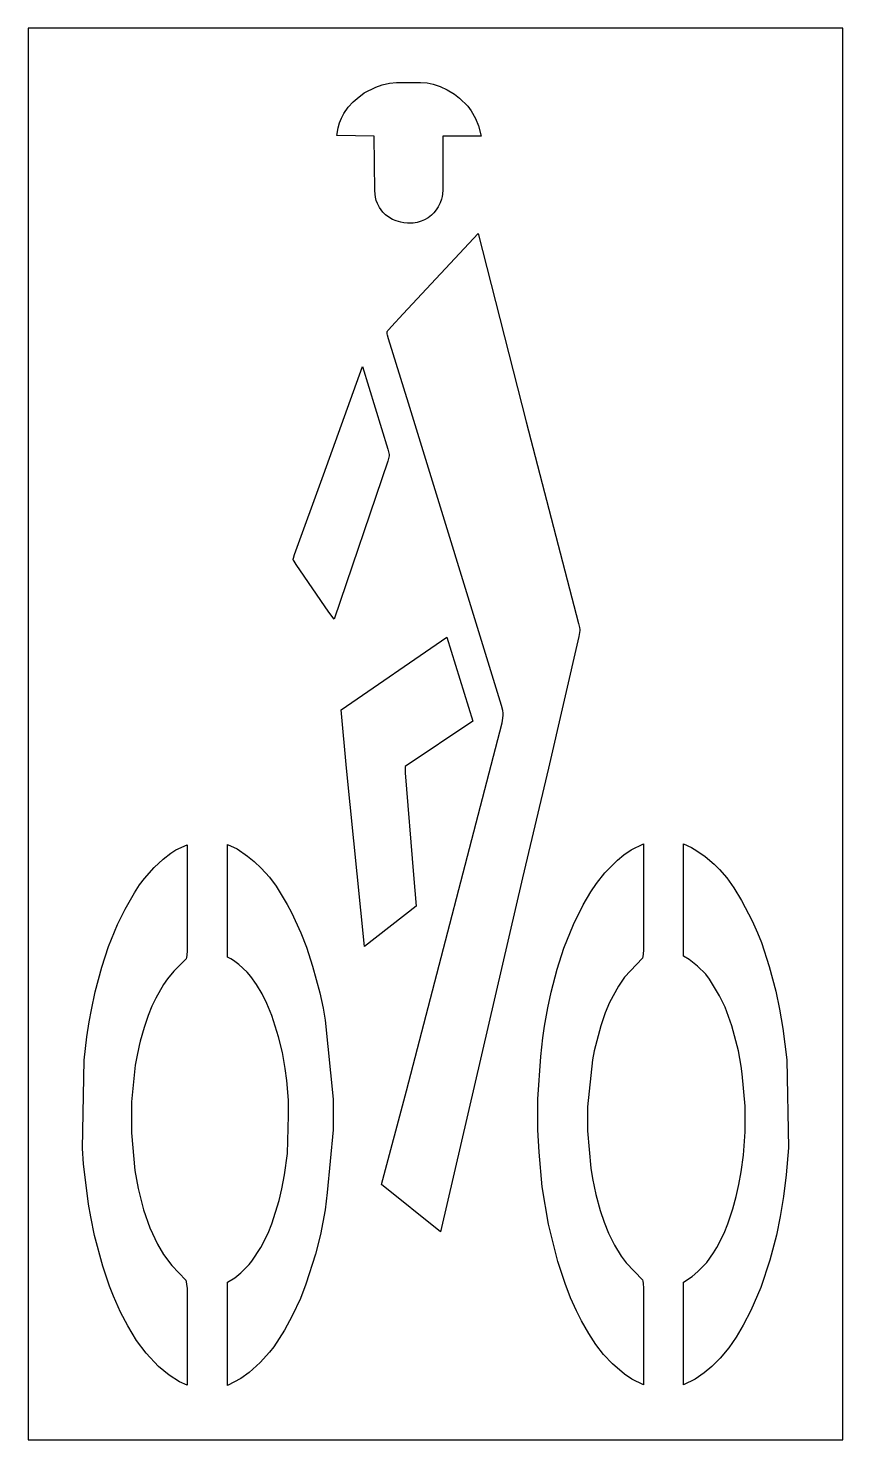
# Model space of a CAD drawing. Header units: inches. Extents: x 0 to 45, y 0 to 78.
import ezdxf

# ---------------------------------------------------------------- set-up
doc = ezdxf.new("R2010")
doc.units = ezdxf.units.IN
doc.header["$MEASUREMENT"] = 0
doc.layers.add('CUT', color=1, linetype='Continuous')

msp = doc.modelspace()

# ---------------------------------------------------------------- linework, layer by layer
at = {"layer": 'CUT'}
for points in [[(0, 0), (45, 0), (45, 78), (0, 78)], [(22.898, 72.029), (22.898, 69.077), (22.886, 68.838), (22.869, 68.707), (22.832, 68.554), (22.765, 68.352), (22.653, 68.129), (22.546, 67.97), (22.405, 67.801), (22.273, 67.669), (22.087, 67.528), (21.885, 67.417), (21.706, 67.344), (21.483, 67.272), (21.267, 67.237), (20.951, 67.237), (20.745, 67.248), (20.588, 67.276), (20.322, 67.349), (20.12, 67.438), (19.975, 67.522), (19.739, 67.686), (19.587, 67.832), (19.403, 68.085), (19.291, 68.308), (19.229, 68.478), (19.18, 68.67), (19.153, 69.016), (19.12, 72.029), (17.051, 72.068), (17.124, 72.495), (17.202, 72.77), (17.31, 73.035), (17.442, 73.284), (17.675, 73.632), (17.945, 73.927), (18.167, 74.125), (18.562, 74.421), (19.196, 74.751), (19.551, 74.879), (19.962, 74.97), (20.349, 75), (21.669, 75), (22.033, 74.977), (22.376, 74.909), (22.761, 74.781), (23.152, 74.603), (23.557, 74.354), (23.831, 74.142), (24.282, 73.693), (24.472, 73.44), (24.712, 73.021), (24.871, 72.607), (25.016, 72.029)], [(20.89, 19.279), (26.175, 39.612), (26.22, 39.883), (26.234, 40.034), (26.231, 40.154), (26.211, 40.304), (26.154, 40.573), (21.012, 57.283), (19.9, 60.835), (19.844, 61.041), (19.83, 61.107), (19.825, 61.138), (19.825, 61.165), (19.829, 61.2), (19.837, 61.233), (19.85, 61.263), (19.866, 61.292), (19.921, 61.36), (20.062, 61.519), (20.713, 62.214), (24.861, 66.648), (27.518, 56.258), (30.406, 45.107), (30.453, 44.881), (30.469, 44.777), (30.469, 44.717), (30.455, 44.612), (30.413, 44.385), (28.735, 37.117), (27.305, 31.055), (22.777, 11.482), (19.524, 14.114)], [(14.685, 48.548), (14.654, 48.601), (14.641, 48.625), (14.638, 48.634), (14.638, 48.644), (14.639, 48.663), (14.65, 48.721), (14.708, 48.916), (16.319, 53.33), (18.474, 59.316), (19.869, 54.735), (19.924, 54.523), (19.937, 54.453), (19.942, 54.419), (19.942, 54.397), (19.937, 54.363), (19.922, 54.294), (19.861, 54.083), (16.896, 45.346), (16.61, 45.724), (14.797, 48.374)], [(20.827, 36.845), (21.28, 31.212), (21.435, 29.488), (18.585, 27.263), (17.574, 37.117), (17.281, 40.327), (23.117, 44.353), (24.566, 39.712), (20.827, 37.213)], [(6.19, 22.03), (6.129, 21.788), (5.977, 21.061), (5.916, 20.697), (5.703, 18.668), (5.703, 16.954), (5.885, 14.887), (6.068, 13.888), (6.372, 12.707), (6.714, 11.717), (7.14, 10.809), (7.471, 10.239), (7.929, 9.623), (8.704, 8.819), (8.732, 8.734), (8.752, 8.607), (8.773, 8.356), (8.773, 3.026), (8.365, 3.204), (7.782, 3.571), (7.204, 4.05), (6.509, 4.777), (5.985, 5.484), (5.498, 6.301), (5.106, 7.053), (4.711, 7.932), (4.496, 8.482), (4.126, 9.587), (3.669, 11.283), (3.456, 12.313), (3.335, 13.01), (3.061, 15.251), (3, 16.099), (3.091, 20.97), (3.243, 22.272), (3.365, 23.09), (3.487, 23.756), (3.7, 24.756), (4.065, 26.118), (4.437, 27.259), (4.924, 28.471), (5.346, 29.314), (5.863, 30.222), (6.144, 30.656), (6.418, 31.02), (6.96, 31.625), (7.447, 32.075), (7.873, 32.408), (8.157, 32.596), (8.776, 32.882), (8.776, 27.017), (8.759, 26.77), (8.742, 26.647), (8.72, 26.568), (8.051, 25.901), (7.691, 25.477), (7.471, 25.164), (7.045, 24.407), (6.835, 23.958), (6.622, 23.443), (6.403, 22.787)], [(16.108, 24.695), (16.291, 23.847), (16.412, 23.181), (16.838, 18.82), (16.838, 17.129), (16.519, 13.671), (16.412, 12.707), (16.139, 11.344), (15.865, 10.254), (15.341, 8.598), (15.037, 7.811), (14.584, 6.847), (14.158, 6.059), (13.573, 5.14), (13.334, 4.838), (12.817, 4.262), (12.209, 3.717), (11.742, 3.382), (11.002, 3), (11.002, 8.704), (11.418, 8.956), (11.752, 9.224), (12.214, 9.683), (12.361, 9.865), (12.854, 10.632), (13.247, 11.415), (13.459, 11.929), (13.862, 13.222), (14.014, 13.858), (14.166, 14.645), (14.318, 15.826), (14.379, 17.911), (14.379, 17.977), (14.379, 18.759), (14.288, 19.849), (14.196, 20.516), (14.044, 21.394), (13.831, 22.272), (13.459, 23.443), (13.186, 24.109), (12.915, 24.65), (12.611, 25.164), (12.3, 25.599), (12.092, 25.841), (11.631, 26.27), (11.349, 26.476), (11.192, 26.574), (11.002, 26.665), (11.002, 32.894), (11.534, 32.654), (12.117, 32.256), (12.483, 31.959), (12.873, 31.59), (13.329, 31.08), (13.701, 30.586), (14.31, 29.586), (14.55, 29.137), (15.067, 28.016), (15.371, 27.229), (15.713, 26.179)], [(30.895, 18.396), (30.895, 17.068), (31.077, 15.009), (31.169, 14.433), (31.351, 13.555), (31.595, 12.677), (31.814, 12.02), (32.058, 11.415), (32.389, 10.753), (32.761, 10.138), (33.035, 9.774), (33.941, 8.835), (33.963, 8.756), (33.979, 8.633), (33.996, 8.386), (33.996, 3.035), (33.349, 3.352), (32.943, 3.631), (32.274, 4.202), (31.787, 4.716), (31.366, 5.262), (30.964, 5.877), (30.572, 6.569), (30.295, 7.119), (29.963, 7.841), (29.659, 8.628), (29.257, 9.86), (28.74, 11.919), (28.39, 13.979), (28.222, 15.887), (28.162, 17.129), (28.162, 18.82), (28.314, 21.182), (28.435, 22.212), (28.527, 22.848), (28.709, 23.877), (28.892, 24.725), (29.226, 25.997), (29.598, 27.168), (30.116, 28.471), (30.66, 29.556), (31.086, 30.283), (31.397, 30.747), (31.848, 31.323), (32.548, 32.019), (32.913, 32.317), (33.319, 32.596), (33.998, 32.929), (33.998, 27.078), (33.977, 26.826), (33.956, 26.699), (33.928, 26.614), (32.943, 25.568), (32.602, 25.074), (32.119, 24.17), (31.875, 23.595), (31.625, 22.878), (31.26, 21.485), (31.169, 21)], [(40.502, 27.471), (40.935, 26.149), (41.3, 24.786), (41.513, 23.786), (41.696, 22.726), (41.909, 21), (42, 16.129), (41.878, 14.645), (41.726, 13.434), (41.544, 12.343), (41.331, 11.314), (40.966, 9.921), (40.472, 8.416), (39.924, 7.144), (39.502, 6.332), (39.106, 5.665), (38.704, 5.08), (38.222, 4.504), (37.766, 4.05), (37.34, 3.692), (36.843, 3.352), (36.194, 3.034), (36.194, 8.704), (36.671, 9.017), (37, 9.29), (37.492, 9.804), (37.864, 10.329), (38.046, 10.632), (38.439, 11.415), (38.652, 11.929), (38.932, 12.767), (39.115, 13.434), (39.267, 14.1), (39.389, 14.797), (39.51, 15.735), (39.601, 17.007), (39.601, 18.426), (39.449, 20.213), (39.389, 20.637), (39.236, 21.485), (38.871, 22.878), (38.499, 23.897), (38.199, 24.528), (37.644, 25.447), (37.431, 25.72), (36.975, 26.179), (36.508, 26.544), (36.194, 26.729), (36.194, 32.929), (36.635, 32.725), (36.937, 32.549), (37.401, 32.226), (37.888, 31.807), (38.192, 31.504), (38.587, 31.05), (38.985, 30.495), (39.41, 29.798), (39.989, 28.678), (40.076, 28.501), (40.289, 28.016)]]:
    msp.add_lwpolyline(points, close=True, dxfattribs=at)

doc.saveas('drawing.dxf')
